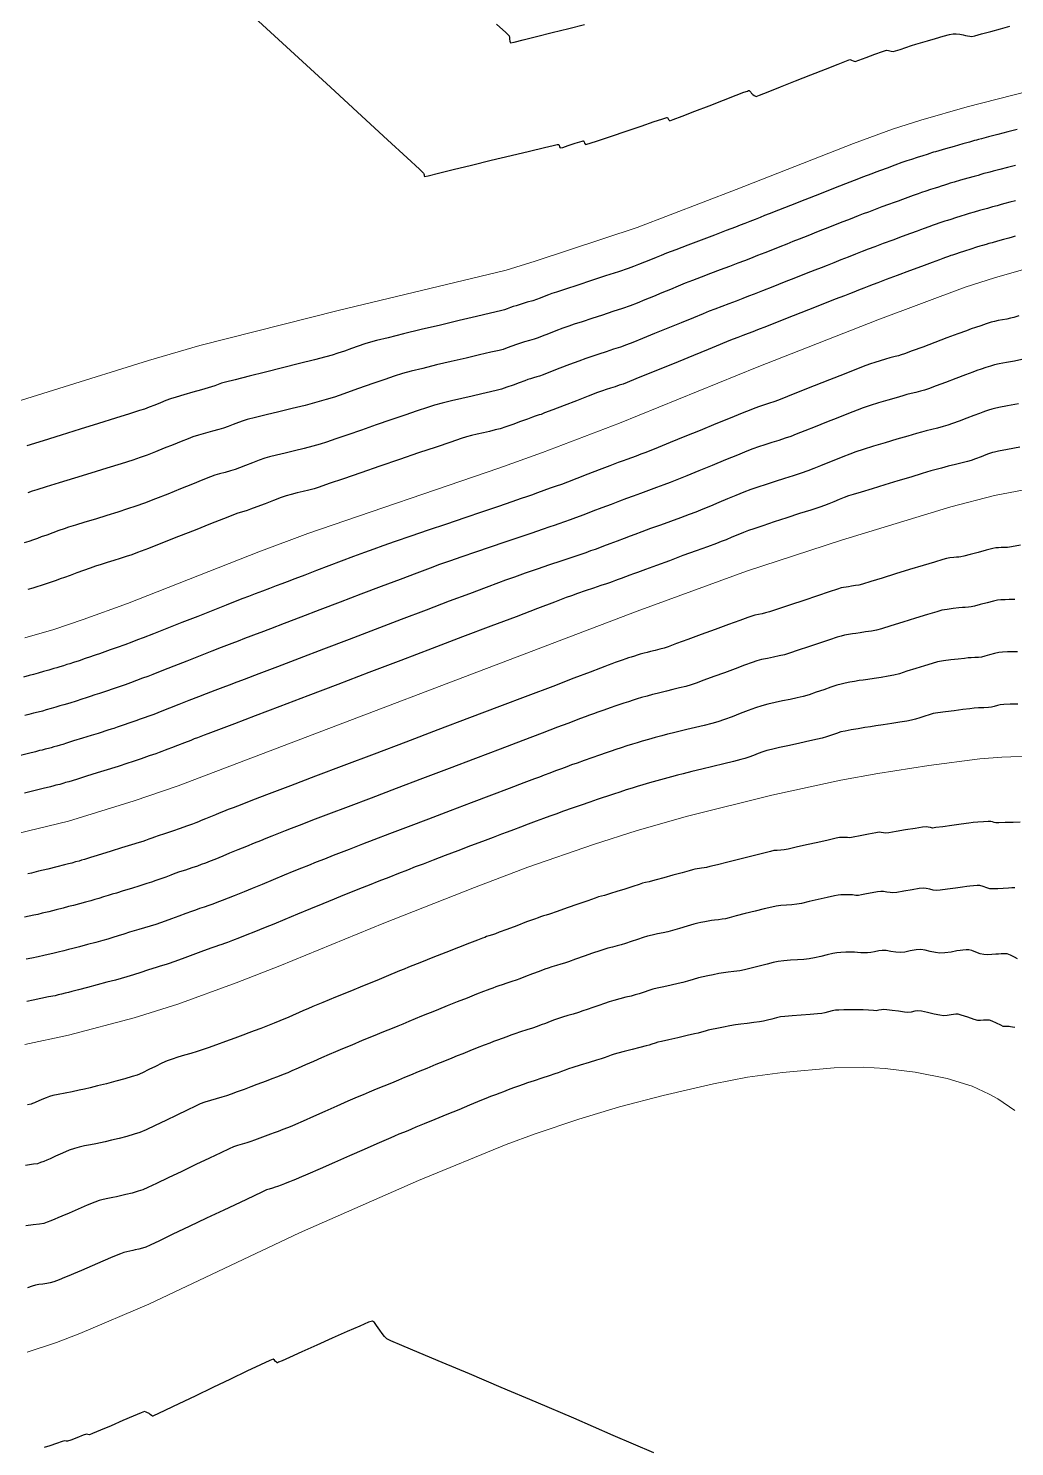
# Model space of a CAD drawing. Extents: x 27 to 849, y 0 to 853.
# Drawn here: x 77.1 to 161.7, y 66.1 to 187.6 of the extents above; entities that cross this region are included whole.
import ezdxf

# ---------------------------------------------------------------- set-up
doc = ezdxf.new("R2010")
doc.units = 0
doc.header["$LTSCALE"] = 2
doc.layers.add('Curva 1 m', color=5, linetype='Continuous')
doc.layers.add('Curva Mestra', color=1, linetype='Continuous')

msp = doc.modelspace()

# ---------------------------------------------------------------- linework, layer by layer
at = {"layer": 'Curva 1 m', "linetype": 'Continuous', "lineweight": -3}
for points, elevation in [([(96.52, 188.56), (99.93, 185.42), (103.02, 182.59), (105.7, 180.12), (107.92, 178.08), (109.59, 176.54), (110.65, 175.57), (111.01, 175.23), (111.03, 175.16), (111.04, 175.08), (111.05, 175), (111.08, 174.93), (111.4, 175.01), (112.27, 175.22), (113.55, 175.53), (115.11, 175.91), (116.81, 176.33), (118.5, 176.74), (120.07, 177.12), (121.36, 177.43), (122.1, 177.6), (122.45, 177.68), (122.56, 177.7), (122.58, 177.7), (122.59, 177.69), (122.62, 177.63), (122.65, 177.5), (122.7, 177.39), (122.93, 177.44), (123.41, 177.6), (123.99, 177.79), (124.39, 177.92), (124.61, 177.98), (124.69, 178), (124.7, 178), (124.72, 177.98), (124.76, 177.92), (124.81, 177.8), (124.89, 177.69), (125.2, 177.78), (126, 178.04), (127.11, 178.41), (128.38, 178.84), (129.66, 179.27), (130.77, 179.65), (131.44, 179.87), (131.76, 179.97), (131.87, 180), (131.89, 180.01), (131.91, 179.99), (131.95, 179.94), (132.01, 179.82), (132.1, 179.72), (132.41, 179.83), (133.18, 180.12), (134.26, 180.54), (135.49, 181.01), (136.72, 181.49), (137.8, 181.91), (138.45, 182.16), (138.76, 182.27), (138.86, 182.31), (138.88, 182.31), (138.91, 182.3), (138.96, 182.26), (139.05, 182.16), (139.11, 182.07), (139.17, 182.02), (139.24, 181.98), (139.35, 181.89), (139.5, 181.81), (139.79, 181.92), (140.54, 182.21), (141.61, 182.63), (142.88, 183.13), (144.21, 183.65), (145.47, 184.15), (146.53, 184.58), (147.27, 184.87), (147.55, 184.97), (147.62, 184.94), (147.69, 184.91), (147.83, 184.85), (148.01, 184.8), (148.31, 184.9), (148.94, 185.14), (149.7, 185.43), (150.35, 185.67), (150.68, 185.78), (150.86, 185.75), (151.08, 185.69), (151.26, 185.66), (151.47, 185.71), (151.86, 185.84), (152.34, 186), (152.82, 186.16), (153.21, 186.28), (153.6, 186.4), (154.2, 186.58), (154.89, 186.78), (155.55, 186.97), (156.09, 187.12), (156.39, 187.18), (156.65, 187.17), (156.97, 187.13), (157.27, 187.07), (157.46, 187.04), (157.63, 187.01), (157.83, 186.96), (158, 186.95), (158.26, 187.01), (158.84, 187.17), (159.62, 187.38), (160.46, 187.61), (161.26, 187.82)], 29), ([(117.26, 188), (118.06, 187.27), (118.34, 187.01), (118.36, 186.86), (118.38, 186.71), (118.41, 186.54), (118.46, 186.4), (118.76, 186.47), (119.55, 186.66), (120.69, 186.94), (122.03, 187.28), (123.45, 187.63), (124.8, 187.97)], 28), ([(161.88, 178.97), (161.08, 178.76), (160.22, 178.54), (159.43, 178.33), (158.84, 178.18), (158.57, 178.11), (158.41, 178.07), (158.23, 178.02), (158.07, 177.97), (157.8, 177.89), (157.22, 177.73), (156.48, 177.52), (155.74, 177.31), (155.16, 177.15), (154.89, 177.07), (154.73, 177.02), (154.55, 176.96), (154.39, 176.91), (154.18, 176.84), (153.79, 176.72), (153.31, 176.57), (152.83, 176.41), (152.44, 176.28), (152.01, 176.13), (151.4, 175.91), (150.74, 175.66), (150.16, 175.45), (149.78, 175.31), (149.43, 175.18), (149.03, 175.03), (148.62, 174.88), (148.28, 174.75), (147.91, 174.61), (147.16, 174.31), (146.13, 173.91), (144.94, 173.44), (143.68, 172.95), (142.47, 172.47), (141.42, 172.06), (140.63, 171.75), (140.22, 171.59), (139.85, 171.44), (139.42, 171.27), (138.96, 171.09), (138.53, 170.92), (138.15, 170.77), (137.73, 170.61), (136.95, 170.31), (135.93, 169.93), (134.79, 169.49), (133.65, 169.06), (132.62, 168.66), (131.82, 168.36), (131.37, 168.18), (130.95, 168.01), (130.45, 167.81), (129.94, 167.59), (129.44, 167.39), (129.01, 167.23), (128.54, 167.06), (127.7, 166.78), (126.61, 166.42), (125.41, 166.03), (124.22, 165.63), (123.17, 165.29), (122.39, 165.03), (122.01, 164.91), (121.71, 164.79), (121.35, 164.65), (121, 164.52), (120.69, 164.4), (120.37, 164.3), (119.89, 164.16), (119.38, 164), (118.94, 163.87), (118.69, 163.8), (118.45, 163.71), (118.18, 163.61), (117.94, 163.53), (117.6, 163.44), (116.75, 163.24), (115.54, 162.95), (114.06, 162.6), (112.45, 162.21), (110.81, 161.82), (109.28, 161.45), (107.96, 161.13), (106.97, 160.89), (106.44, 160.75), (105.96, 160.6), (105.4, 160.41), (104.81, 160.19), (104.22, 159.98), (103.66, 159.79), (103.17, 159.63), (102.62, 159.49), (101.64, 159.23), (100.37, 158.91), (98.92, 158.55), (97.44, 158.18), (96.04, 157.83), (94.86, 157.53), (94.03, 157.32), (93.67, 157.23), (93.4, 157.13), (93.1, 157.01), (92.83, 156.91), (92.54, 156.83), (91.96, 156.66), (91.22, 156.46), (90.45, 156.24), (89.78, 156.04), (89.32, 155.9), (88.91, 155.75), (88.44, 155.56), (87.95, 155.36), (87.48, 155.17), (87.07, 155.01), (86.65, 154.88), (85.79, 154.61), (84.59, 154.23), (83.14, 153.78), (81.56, 153.29), (79.94, 152.79), (78.38, 152.3), (76.98, 151.87)], 31), ([(161.76, 175.9), (161.07, 175.72), (160.39, 175.55), (159.84, 175.4), (159.54, 175.32), (159.31, 175.26), (159.04, 175.19), (158.77, 175.11), (158.54, 175.04), (158.21, 174.95), (157.66, 174.8), (157.03, 174.62), (156.48, 174.46), (156.15, 174.37), (155.92, 174.29), (155.65, 174.21), (155.38, 174.12), (155.15, 174.04), (154.87, 173.95), (154.47, 173.83), (154.05, 173.69), (153.69, 173.57), (153.39, 173.47), (152.98, 173.32), (152.52, 173.15), (152.07, 172.98), (151.69, 172.84), (151.34, 172.71), (150.86, 172.53), (150.29, 172.33), (149.71, 172.11), (149.15, 171.9), (148.69, 171.73), (148.25, 171.56), (147.57, 171.29), (146.72, 170.96), (145.79, 170.59), (144.84, 170.22), (143.95, 169.87), (143.2, 169.57), (142.65, 169.36), (142.14, 169.15), (141.54, 168.92), (140.91, 168.67), (140.26, 168.41), (139.62, 168.16), (139.03, 167.93), (138.51, 167.73), (137.95, 167.51), (137.24, 167.24), (136.44, 166.94), (135.61, 166.63), (134.79, 166.31), (134.05, 166.03), (133.43, 165.79), (132.84, 165.55), (132.16, 165.27), (131.44, 164.97), (130.7, 164.66), (129.98, 164.37), (129.3, 164.1), (128.71, 163.87), (128.05, 163.64), (127.24, 163.36), (126.33, 163.07), (125.42, 162.77), (124.59, 162.5), (123.91, 162.28), (123.46, 162.13), (122.95, 161.94), (122.34, 161.71), (121.71, 161.46), (121.18, 161.26), (120.82, 161.12), (120.47, 161.01), (120.07, 160.89), (119.66, 160.78), (119.32, 160.67), (118.97, 160.55), (118.57, 160.39), (118.17, 160.25), (117.82, 160.13), (117.47, 160.04), (116.77, 159.88), (115.79, 159.65), (114.64, 159.38), (113.38, 159.09), (112.12, 158.79), (110.95, 158.5), (109.94, 158.25), (109.19, 158.05), (108.48, 157.83), (107.67, 157.56), (106.81, 157.25), (105.92, 156.94), (105.03, 156.62), (104.17, 156.31), (103.37, 156.04), (102.65, 155.82), (101.86, 155.59), (100.86, 155.33), (99.74, 155.05), (98.6, 154.77), (97.52, 154.51), (96.58, 154.28), (95.89, 154.11), (95.53, 154.01), (95.14, 153.87), (94.68, 153.7), (94.24, 153.52), (93.85, 153.38), (93.46, 153.26), (92.92, 153.11), (92.31, 152.94), (91.71, 152.77), (91.21, 152.62), (90.81, 152.47), (90.23, 152.24), (89.53, 151.96), (88.77, 151.65), (88.01, 151.35), (87.3, 151.07), (86.7, 150.85), (86.08, 150.64), (85.09, 150.33), (83.86, 149.94), (82.48, 149.52), (81.08, 149.08), (79.77, 148.68), (78.65, 148.34), (77.84, 148.09), (77.46, 147.97), (77.09, 147.83)], 32), ([(161.74, 172.86), (161.26, 172.74), (160.83, 172.62), (160.51, 172.54), (160.16, 172.44), (159.76, 172.33), (159.35, 172.21), (159.01, 172.12), (158.65, 172.02), (158.21, 171.89), (157.78, 171.77), (157.42, 171.67), (157.05, 171.55), (156.61, 171.41), (156.2, 171.27), (155.92, 171.18), (155.69, 171.11), (155.43, 171.02), (155.17, 170.94), (154.94, 170.87), (154.68, 170.77), (154.31, 170.64), (153.93, 170.5), (153.61, 170.38), (153.31, 170.27), (152.75, 170.06), (152.03, 169.8), (151.22, 169.5), (150.41, 169.2), (149.68, 168.92), (149.11, 168.71), (148.6, 168.51), (148.03, 168.29), (147.41, 168.04), (146.78, 167.8), (146.16, 167.55), (145.59, 167.32), (145.08, 167.13), (144.55, 166.91), (143.79, 166.62), (142.88, 166.26), (141.91, 165.88), (140.95, 165.5), (140.07, 165.15), (139.35, 164.87), (138.87, 164.68), (138.37, 164.49), (137.79, 164.27), (137.18, 164.04), (136.56, 163.81), (135.98, 163.58), (135.48, 163.39), (134.96, 163.18), (134.13, 162.84), (133.09, 162.41), (131.95, 161.95), (130.81, 161.48), (129.77, 161.06), (128.94, 160.72), (128.4, 160.51), (127.89, 160.33), (127.29, 160.14), (126.66, 159.93), (126.02, 159.73), (125.42, 159.53), (124.9, 159.35), (124.31, 159.13), (123.52, 158.84), (122.68, 158.51), (121.88, 158.2), (121.26, 157.96), (120.94, 157.84), (120.71, 157.77), (120.44, 157.69), (120.17, 157.61), (119.94, 157.54), (119.67, 157.44), (119.21, 157.27), (118.67, 157.07), (118.14, 156.88), (117.69, 156.73), (117.33, 156.64), (116.75, 156.5), (116, 156.33), (115.16, 156.13), (114.27, 155.93), (113.39, 155.72), (112.6, 155.52), (111.94, 155.34), (111.33, 155.15), (110.46, 154.86), (109.39, 154.5), (108.2, 154.08), (106.94, 153.65), (105.69, 153.21), (104.52, 152.8), (103.49, 152.45), (102.67, 152.17), (102.13, 152), (101.51, 151.83), (100.76, 151.63), (99.95, 151.44), (99.14, 151.24), (98.4, 151.06), (97.79, 150.91), (97.38, 150.8), (96.9, 150.63), (96.33, 150.41), (95.75, 150.18), (95.23, 149.98), (94.86, 149.84), (94.45, 149.72), (93.98, 149.59), (93.51, 149.46), (93.1, 149.34), (92.75, 149.2), (92.08, 148.94), (91.19, 148.58), (90.16, 148.17), (89.07, 147.73), (88.02, 147.32), (87.08, 146.95), (86.34, 146.68), (85.63, 146.45), (84.78, 146.17), (83.84, 145.88), (82.88, 145.59), (81.97, 145.31), (81.17, 145.07), (80.55, 144.88), (80.18, 144.76), (79.74, 144.61), (79.22, 144.42), (78.7, 144.22), (78.23, 144.05), (77.9, 143.93), (77.55, 143.81), (77.15, 143.67), (76.75, 143.54)], 33), ([(161.72, 169.82), (161.47, 169.75), (161.18, 169.67), (160.71, 169.54), (160.19, 169.39), (159.74, 169.26), (159.47, 169.19), (159.22, 169.12), (158.93, 169.04), (158.68, 168.96), (158.4, 168.88), (157.92, 168.72), (157.38, 168.54), (156.92, 168.39), (156.68, 168.31), (156.52, 168.26), (156.35, 168.21), (156.19, 168.16), (156, 168.09), (155.75, 168), (155.53, 167.91), (155.24, 167.81), (154.59, 167.57), (153.69, 167.23), (152.66, 166.85), (151.61, 166.46), (150.67, 166.11), (149.93, 165.84), (149.53, 165.68), (149.16, 165.54), (148.74, 165.38), (148.3, 165.2), (147.88, 165.04), (147.51, 164.89), (147.1, 164.73), (146.3, 164.42), (145.23, 164), (143.99, 163.51), (142.69, 163), (141.46, 162.51), (140.4, 162.1), (139.62, 161.79), (139.23, 161.64), (138.84, 161.49), (138.38, 161.32), (137.93, 161.14), (137.54, 160.99), (137.18, 160.85), (136.43, 160.54), (135.39, 160.12), (134.15, 159.61), (132.82, 159.07), (131.49, 158.53), (130.26, 158.03), (129.21, 157.6), (128.46, 157.3), (128.1, 157.16), (127.78, 157.05), (127.42, 156.93), (127.03, 156.8), (126.66, 156.68), (126.35, 156.58), (125.92, 156.42), (125.12, 156.11), (124.12, 155.73), (123.06, 155.32), (122.09, 154.95), (121.38, 154.68), (121.07, 154.56), (120.91, 154.51), (120.73, 154.46), (120.57, 154.41), (120.35, 154.33), (119.9, 154.16), (119.3, 153.94), (118.65, 153.7), (118.04, 153.49), (117.57, 153.33), (117.15, 153.22), (116.66, 153.1), (116.13, 152.99), (115.61, 152.87), (115.12, 152.75), (114.69, 152.64), (114.23, 152.49), (113.33, 152.19), (112.08, 151.76), (110.58, 151.25), (108.95, 150.69), (107.26, 150.11), (105.63, 149.55), (104.15, 149.04), (102.92, 148.62), (102.04, 148.32), (101.61, 148.18), (101.18, 148.06), (100.68, 147.94), (100.16, 147.82), (99.66, 147.7), (99.23, 147.58), (98.79, 147.42), (98.14, 147.18), (97.41, 146.9), (96.71, 146.63), (96.16, 146.42), (95.87, 146.31), (95.59, 146.23), (95.27, 146.14), (95, 146.06), (94.65, 145.92), (93.86, 145.61), (92.73, 145.17), (91.41, 144.64), (89.99, 144.08), (88.62, 143.54), (87.41, 143.07), (86.49, 142.71), (85.98, 142.52), (85.52, 142.37), (85, 142.2), (84.44, 142.03), (83.87, 141.86), (83.35, 141.7), (82.89, 141.56), (82.42, 141.39), (81.86, 141.19), (81.27, 140.97), (80.7, 140.76), (80.21, 140.57), (79.86, 140.45), (79.5, 140.32), (79.08, 140.18), (78.64, 140.03), (78.22, 139.9), (77.86, 139.78), (77.5, 139.67), (77.08, 139.55)], 34), ([(162.02, 162.99), (161.61, 162.87), (161.32, 162.8), (161, 162.73), (160.63, 162.67), (160.26, 162.6), (159.94, 162.53), (159.65, 162.45), (159.24, 162.31), (158.77, 162.16), (158.32, 162.01), (157.94, 161.88), (157.54, 161.73), (156.81, 161.46), (155.86, 161.11), (154.82, 160.72), (153.79, 160.33), (152.89, 160), (152.24, 159.76), (151.94, 159.65), (151.71, 159.58), (151.43, 159.52), (151.19, 159.46), (150.97, 159.39), (150.59, 159.28), (150.13, 159.15), (149.68, 159.01), (149.32, 158.89), (148.92, 158.74), (148.12, 158.43), (147.05, 158), (145.8, 157.51), (144.5, 157), (143.26, 156.51), (142.2, 156.09), (141.42, 155.78), (141.04, 155.63), (140.66, 155.51), (140.22, 155.37), (139.79, 155.23), (139.41, 155.1), (139.06, 154.96), (138.31, 154.66), (137.28, 154.24), (136.05, 153.74), (134.72, 153.19), (133.39, 152.65), (132.15, 152.15), (131.11, 151.72), (130.35, 151.41), (129.97, 151.26), (129.64, 151.14), (129.24, 150.99), (128.83, 150.84), (128.44, 150.7), (128.1, 150.58), (127.69, 150.42), (126.97, 150.15), (126.06, 149.8), (125.07, 149.42), (124.13, 149.06), (123.34, 148.76), (122.82, 148.56), (122.37, 148.4), (121.86, 148.22), (121.32, 148.02), (120.77, 147.82), (120.26, 147.64), (119.82, 147.49), (119.38, 147.34), (118.56, 147.06), (117.42, 146.67), (116.06, 146.21), (114.55, 145.7), (112.97, 145.16), (111.4, 144.63), (109.91, 144.12), (108.58, 143.67), (107.5, 143.29), (106.73, 143.02), (105.94, 142.73), (104.99, 142.38), (103.95, 141.99), (102.88, 141.58), (101.82, 141.17), (100.83, 140.79), (99.97, 140.46), (99.3, 140.2), (98.86, 140.03), (98.36, 139.85), (97.79, 139.63), (97.18, 139.4), (96.57, 139.17), (96, 138.96), (95.5, 138.77), (94.98, 138.57), (94.09, 138.22), (92.94, 137.76), (91.64, 137.25), (90.28, 136.72), (88.98, 136.2), (87.84, 135.76), (86.97, 135.42), (86.48, 135.23), (85.99, 135.04), (85.38, 134.82), (84.74, 134.59), (84.14, 134.37), (83.68, 134.2), (83.45, 134.12), (83.21, 134.04), (82.93, 133.94), (82.69, 133.86), (82.44, 133.78), (81.99, 133.63), (81.47, 133.45), (81, 133.29), (80.69, 133.19), (80.43, 133.11), (80.13, 133.02), (79.83, 132.93), (79.57, 132.85), (79.3, 132.77), (78.89, 132.65), (78.41, 132.51), (77.95, 132.38), (77.57, 132.27), (77.18, 132.17), (76.7, 132.04)], 36), ([(162.29, 159.25), (161.67, 159.13), (160.97, 159), (160.35, 158.88), (159.94, 158.8), (159.59, 158.7), (159.19, 158.57), (158.79, 158.43), (158.44, 158.31), (158.09, 158.18), (157.45, 157.94), (156.63, 157.63), (155.75, 157.3), (154.94, 157), (154.3, 156.76), (153.94, 156.64), (153.6, 156.54), (153.19, 156.44), (152.79, 156.34), (152.44, 156.25), (152.1, 156.15), (151.51, 155.98), (150.79, 155.77), (150.01, 155.54), (149.29, 155.31), (148.69, 155.11), (148.18, 154.92), (147.43, 154.63), (146.52, 154.27), (145.54, 153.88), (144.56, 153.49), (143.68, 153.14), (142.95, 152.85), (142.48, 152.67), (142, 152.51), (141.45, 152.33), (140.86, 152.14), (140.26, 151.95), (139.71, 151.77), (139.23, 151.6), (138.72, 151.4), (137.9, 151.07), (136.88, 150.66), (135.74, 150.19), (134.6, 149.72), (133.56, 149.29), (132.71, 148.95), (132.15, 148.73), (131.6, 148.52), (130.96, 148.28), (130.28, 148.03), (129.6, 147.79), (128.96, 147.56), (128.4, 147.35), (127.81, 147.13), (127.07, 146.84), (126.27, 146.54), (125.51, 146.25), (124.87, 146), (124.44, 145.84), (124.04, 145.69), (123.57, 145.52), (123.07, 145.34), (122.6, 145.18), (122.19, 145.03), (121.84, 144.91), (121.17, 144.69), (120.27, 144.38), (119.18, 144.02), (117.97, 143.61), (116.71, 143.18), (115.45, 142.75), (114.27, 142.35), (113.23, 141.99), (112.38, 141.69), (111.57, 141.39), (110.42, 140.96), (108.99, 140.42), (107.37, 139.81), (105.63, 139.14), (103.85, 138.47), (102.11, 137.8), (100.48, 137.18), (99.04, 136.63), (97.87, 136.18), (97.04, 135.86), (96.64, 135.71), (96.18, 135.54), (95.65, 135.34), (95.1, 135.13), (94.57, 134.93), (94.11, 134.76), (93.66, 134.58), (92.86, 134.27), (91.84, 133.87), (90.71, 133.42), (89.58, 132.98), (88.57, 132.58), (87.79, 132.27), (87.35, 132.1), (86.92, 131.94), (86.4, 131.75), (85.87, 131.56), (85.41, 131.39), (85.07, 131.27), (84.73, 131.15), (84.32, 131.01), (83.92, 130.87), (83.57, 130.76), (83.22, 130.64), (82.82, 130.51), (82.42, 130.37), (82.07, 130.26), (81.72, 130.15), (81.22, 129.99), (80.67, 129.82), (80.17, 129.67), (79.82, 129.57), (79.47, 129.46), (79.07, 129.34), (78.66, 129.23), (78.32, 129.13), (77.97, 129.04), (77.57, 128.94), (77.17, 128.83), (76.82, 128.75)], 37), ([(162.01, 155.47), (161.07, 155.29), (160.32, 155.14), (159.94, 155.07), (159.71, 155), (159.44, 154.91), (159.17, 154.82), (158.94, 154.74), (158.67, 154.64), (158.18, 154.45), (157.56, 154.22), (156.92, 153.98), (156.35, 153.77), (155.94, 153.63), (155.54, 153.51), (155.07, 153.39), (154.57, 153.27), (154.1, 153.15), (153.69, 153.04), (153.25, 152.92), (152.51, 152.7), (151.58, 152.42), (150.56, 152.12), (149.57, 151.82), (148.7, 151.55), (148.07, 151.34), (147.54, 151.15), (146.95, 150.92), (146.32, 150.66), (145.67, 150.4), (145.04, 150.14), (144.45, 149.91), (143.93, 149.71), (143.37, 149.52), (142.7, 149.3), (141.94, 149.06), (141.15, 148.81), (140.38, 148.56), (139.66, 148.32), (139.05, 148.11), (138.46, 147.88), (137.78, 147.61), (137.06, 147.31), (136.32, 147), (135.6, 146.7), (134.93, 146.42), (134.33, 146.19), (133.76, 145.97), (133.02, 145.7), (132.18, 145.39), (131.31, 145.07), (130.46, 144.77), (129.71, 144.49), (129.1, 144.27), (128.71, 144.13), (128.2, 143.93), (127.59, 143.7), (126.97, 143.46), (126.43, 143.26), (126.07, 143.12), (125.72, 142.99), (125.32, 142.85), (124.92, 142.7), (124.57, 142.58), (124.24, 142.47), (123.62, 142.26), (122.78, 141.98), (121.8, 141.65), (120.75, 141.29), (119.72, 140.94), (118.79, 140.62), (118.03, 140.35), (117.43, 140.13), (116.38, 139.73), (114.95, 139.19), (113.21, 138.54), (111.23, 137.79), (109.09, 136.97), (106.86, 136.12), (104.61, 135.27), (102.42, 134.43), (100.35, 133.64), (98.47, 132.93), (96.87, 132.32), (95.61, 131.84), (94.77, 131.52), (94.41, 131.38), (94.02, 131.24), (93.57, 131.07), (93.12, 130.9), (92.73, 130.75), (92.36, 130.61), (91.71, 130.35), (90.89, 130.03), (90.02, 129.69), (89.21, 129.37), (88.57, 129.12), (88.22, 128.98), (87.87, 128.85), (87.46, 128.7), (87.05, 128.55), (86.7, 128.43), (86.34, 128.3), (85.81, 128.12), (85.24, 127.92), (84.74, 127.75), (84.44, 127.65), (84.21, 127.58), (83.94, 127.49), (83.67, 127.4), (83.44, 127.32), (83.12, 127.22), (82.51, 127.03), (81.75, 126.8), (81, 126.57), (80.39, 126.38), (80.07, 126.28), (79.84, 126.21), (79.57, 126.13), (79.3, 126.06), (79.07, 125.99), (78.84, 125.93), (78.57, 125.86), (78.3, 125.79), (78.07, 125.74), (77.73, 125.65), (77.14, 125.5), (76.46, 125.33)], 38), ([(162.12, 151.75), (161.07, 151.55), (160.28, 151.4), (159.94, 151.33), (159.78, 151.29), (159.6, 151.23), (159.44, 151.17), (159.21, 151.08), (158.8, 150.92), (158.33, 150.75), (157.94, 150.61), (157.63, 150.53), (157.16, 150.4), (156.59, 150.26), (155.98, 150.11), (155.41, 149.96), (154.94, 149.84), (154.49, 149.71), (153.74, 149.48), (152.77, 149.19), (151.67, 148.86), (150.54, 148.52), (149.46, 148.19), (148.52, 147.9), (147.82, 147.69), (147.44, 147.57), (147.07, 147.43), (146.63, 147.25), (146.18, 147.07), (145.75, 146.89), (145.37, 146.75), (144.96, 146.61), (144.21, 146.36), (143.24, 146.05), (142.15, 145.69), (141.06, 145.34), (140.08, 145.02), (139.31, 144.76), (138.87, 144.61), (138.44, 144.44), (137.95, 144.24), (137.43, 144.03), (136.94, 143.82), (136.51, 143.65), (136.1, 143.5), (135.35, 143.22), (134.37, 142.86), (133.24, 142.45), (132.08, 142.02), (130.97, 141.62), (130.03, 141.27), (129.34, 141.02), (129.01, 140.9), (128.69, 140.78), (128.3, 140.63), (127.93, 140.49), (127.69, 140.4), (127.45, 140.31), (127.18, 140.21), (126.94, 140.13), (126.69, 140.04), (126.2, 139.88), (125.56, 139.66), (124.86, 139.43), (124.2, 139.2), (123.67, 139.01), (123.22, 138.85), (122.24, 138.47), (120.78, 137.92), (118.93, 137.22), (116.76, 136.4), (114.34, 135.48), (111.75, 134.49), (109.05, 133.47), (106.32, 132.43), (103.64, 131.41), (101.07, 130.44), (98.69, 129.53), (96.57, 128.73), (94.79, 128.05), (93.42, 127.53), (92.52, 127.19), (92.18, 127.06), (91.91, 126.96), (91.61, 126.84), (91.34, 126.74), (91.04, 126.62), (90.51, 126.41), (89.9, 126.18), (89.38, 125.97), (89.09, 125.86), (88.85, 125.77), (88.57, 125.67), (88.33, 125.58), (88.04, 125.48), (87.49, 125.29), (86.8, 125.05), (86.11, 124.82), (85.57, 124.64), (85.32, 124.55), (85.16, 124.5), (84.98, 124.44), (84.82, 124.38), (84.53, 124.29), (83.89, 124.1), (83.03, 123.83), (82.1, 123.55), (81.24, 123.28), (80.6, 123.08), (80.32, 123), (80.16, 122.95), (79.98, 122.9), (79.82, 122.85), (79.66, 122.81), (79.48, 122.77), (79.32, 122.73), (79.03, 122.65), (78.4, 122.49), (77.59, 122.29), (76.78, 122.09)], 39), ([(162.18, 143.36), (161.4, 143.21), (161.07, 143.14), (160.88, 143.14), (160.69, 143.14), (160.52, 143.14), (160.28, 143.13), (160.07, 143.12), (159.8, 143.05), (159.24, 142.91), (158.54, 142.73), (157.85, 142.54), (157.31, 142.4), (157.07, 142.34), (156.88, 142.32), (156.69, 142.31), (156.47, 142.29), (156.12, 142.25), (155.82, 142.2), (155.51, 142.11), (154.81, 141.9), (153.82, 141.6), (152.67, 141.25), (151.46, 140.88), (150.31, 140.53), (149.33, 140.23), (148.63, 140.02), (148.32, 139.93), (148.03, 139.88), (147.69, 139.83), (147.44, 139.79), (147.24, 139.76), (147.01, 139.72), (146.81, 139.68), (146.49, 139.58), (145.77, 139.34), (144.76, 139), (143.61, 138.62), (142.46, 138.24), (141.43, 137.9), (140.67, 137.65), (140.31, 137.54), (140.04, 137.47), (139.72, 137.41), (139.4, 137.34), (139.13, 137.27), (138.8, 137.16), (138.1, 136.9), (137.13, 136.55), (136, 136.13), (134.81, 135.69), (133.67, 135.27), (132.69, 134.91), (131.97, 134.65), (131.63, 134.52), (131.27, 134.43), (130.85, 134.32), (130.45, 134.23), (130.18, 134.16), (129.9, 134.09), (129.58, 134), (129.32, 133.92), (129.08, 133.85), (128.81, 133.76), (128.57, 133.68), (128.34, 133.6), (128.02, 133.49), (127.69, 133.38), (127.44, 133.29), (127.15, 133.18), (126.82, 133.06), (126.53, 132.95), (126.18, 132.81), (125.27, 132.47), (123.88, 131.94), (122.07, 131.25), (119.93, 130.44), (117.52, 129.53), (114.93, 128.54), (112.22, 127.51), (109.47, 126.47), (106.76, 125.44), (104.16, 124.46), (101.74, 123.54), (99.59, 122.72), (97.76, 122.03), (96.35, 121.49), (95.41, 121.13), (95.04, 120.99), (94.68, 120.85), (94.26, 120.69), (93.84, 120.52), (93.49, 120.38), (93.16, 120.25), (92.74, 120.07), (92.3, 119.89), (91.93, 119.74), (91.7, 119.65), (91.47, 119.55), (91.19, 119.44), (90.95, 119.35), (90.68, 119.26), (90.14, 119.07), (89.47, 118.85), (88.8, 118.62), (88.24, 118.43), (87.94, 118.32), (87.71, 118.24), (87.44, 118.14), (87.17, 118.04), (86.94, 117.96), (86.62, 117.86), (85.97, 117.66), (85.12, 117.4), (84.21, 117.12), (83.38, 116.86), (82.74, 116.67), (82.44, 116.57), (82.2, 116.5), (81.93, 116.41), (81.69, 116.34), (81.47, 116.28), (81.17, 116.2), (80.84, 116.11), (80.57, 116.04), (80.22, 115.95), (79.57, 115.79), (78.78, 115.59), (78, 115.4), (77.38, 115.24), (77.07, 115.17)], 41), ([(161.68, 138.68), (161.44, 138.68), (161.21, 138.68), (160.87, 138.67), (160.5, 138.66), (160.19, 138.63), (159.85, 138.56), (159.32, 138.42), (158.73, 138.26), (158.22, 138.12), (157.94, 138.05), (157.71, 138.03), (157.43, 138.01), (157.19, 138), (156.9, 137.97), (156.41, 137.91), (155.88, 137.84), (155.44, 137.77), (155.01, 137.65), (154.21, 137.41), (153.18, 137.09), (152.08, 136.75), (151.05, 136.43), (150.25, 136.19), (149.82, 136.07), (149.4, 135.99), (148.9, 135.91), (148.42, 135.84), (148.07, 135.79), (147.77, 135.74), (147.43, 135.69), (147.09, 135.63), (146.8, 135.56), (146.46, 135.46), (145.8, 135.24), (144.94, 134.95), (144, 134.64), (143.11, 134.34), (142.37, 134.1), (141.93, 133.96), (141.5, 133.86), (141, 133.75), (140.48, 133.65), (139.98, 133.54), (139.56, 133.43), (139.17, 133.3), (138.52, 133.07), (137.71, 132.76), (136.8, 132.42), (135.88, 132.08), (135.04, 131.77), (134.37, 131.52), (133.93, 131.37), (133.49, 131.25), (132.95, 131.11), (132.38, 130.97), (131.83, 130.84), (131.36, 130.73), (131.04, 130.65), (130.63, 130.54), (130.16, 130.41), (129.69, 130.28), (129.32, 130.17), (128.97, 130.06), (128.57, 129.93), (128.16, 129.8), (127.82, 129.69), (127.48, 129.57), (126.99, 129.4), (126.46, 129.22), (125.95, 129.04), (125.57, 128.9), (125.24, 128.78), (124.85, 128.64), (124.45, 128.49), (124.07, 128.34), (123.74, 128.22), (123.36, 128.07), (122.48, 127.74), (121.17, 127.24), (119.51, 126.61), (117.58, 125.88), (115.45, 125.07), (113.2, 124.22), (110.91, 123.35), (108.65, 122.49), (106.5, 121.68), (104.54, 120.93), (102.85, 120.29), (101.49, 119.77), (100.56, 119.42), (100.12, 119.25), (99.66, 119.07), (99.13, 118.86), (98.57, 118.64), (98, 118.42), (97.47, 118.21), (97.01, 118.02), (96.49, 117.81), (95.81, 117.53), (95.07, 117.23), (94.37, 116.94), (93.8, 116.7), (93.45, 116.56), (93.1, 116.42), (92.7, 116.26), (92.3, 116.1), (91.95, 115.97), (91.61, 115.85), (91.14, 115.69), (90.6, 115.51), (90.09, 115.34), (89.69, 115.2), (89.33, 115.07), (88.91, 114.91), (88.48, 114.75), (88.06, 114.6), (87.69, 114.47), (87.28, 114.34), (86.67, 114.15), (85.95, 113.93), (85.25, 113.72), (84.67, 113.54), (84.32, 113.43), (83.97, 113.32), (83.57, 113.2), (83.17, 113.07), (82.82, 112.97), (82.49, 112.88), (82.03, 112.75), (81.5, 112.61), (80.99, 112.48), (80.57, 112.37), (80.1, 112.25), (79.5, 112.1), (78.87, 111.94), (78.31, 111.8), (77.94, 111.71), (77.6, 111.64), (77.19, 111.55), (76.79, 111.47)], 42), ([(161.92, 134.21), (161.52, 134.21), (161.07, 134.2), (160.64, 134.18), (160.32, 134.15), (159.95, 134.07), (159.53, 133.95), (159.12, 133.84), (158.82, 133.76), (158.56, 133.73), (158.26, 133.72), (157.95, 133.7), (157.69, 133.68), (157.37, 133.65), (156.84, 133.59), (156.2, 133.52), (155.58, 133.43), (155.07, 133.34), (154.6, 133.21), (153.94, 133.01), (153.19, 132.78), (152.44, 132.54), (151.79, 132.33), (151.32, 132.2), (150.83, 132.11), (150.24, 132.02), (149.64, 131.93), (149.09, 131.85), (148.69, 131.79), (148.35, 131.74), (147.95, 131.67), (147.53, 131.6), (147.13, 131.53), (146.79, 131.45), (146.44, 131.34), (145.92, 131.17), (145.31, 130.96), (144.66, 130.74), (144.05, 130.53), (143.54, 130.38), (143.04, 130.26), (142.44, 130.13), (141.78, 130), (141.13, 129.87), (140.51, 129.73), (139.99, 129.59), (139.46, 129.42), (138.83, 129.19), (138.15, 128.92), (137.46, 128.65), (136.81, 128.41), (136.24, 128.22), (135.72, 128.07), (135.06, 127.9), (134.32, 127.72), (133.58, 127.54), (132.89, 127.38), (132.31, 127.24), (131.9, 127.14), (131.43, 127.01), (130.87, 126.86), (130.29, 126.7), (129.75, 126.55), (129.32, 126.42), (128.91, 126.29), (128.44, 126.14), (127.94, 125.98), (127.47, 125.83), (127.07, 125.69), (126.66, 125.55), (126.09, 125.36), (125.43, 125.13), (124.76, 124.89), (124.16, 124.68), (123.69, 124.51), (123.29, 124.36), (122.82, 124.19), (122.32, 124), (121.82, 123.82), (121.35, 123.64), (120.95, 123.48), (120.51, 123.32), (119.61, 122.98), (118.35, 122.5), (116.82, 121.92), (115.09, 121.27), (113.27, 120.57), (111.43, 119.88), (109.67, 119.21), (108.08, 118.61), (106.75, 118.1), (105.76, 117.72), (105.2, 117.51), (104.62, 117.28), (103.95, 117.02), (103.24, 116.74), (102.5, 116.45), (101.79, 116.17), (101.13, 115.9), (100.54, 115.67), (99.89, 115.4), (99.05, 115.06), (98.11, 114.67), (97.16, 114.28), (96.3, 113.93), (95.62, 113.64), (95.2, 113.47), (94.77, 113.3), (94.26, 113.1), (93.74, 112.9), (93.28, 112.72), (92.95, 112.59), (92.6, 112.47), (92.2, 112.33), (91.79, 112.2), (91.44, 112.08), (91.12, 111.96), (90.62, 111.78), (90.02, 111.55), (89.4, 111.33), (88.84, 111.13), (88.44, 110.99), (88.04, 110.85), (87.57, 110.71), (87.07, 110.56), (86.6, 110.42), (86.19, 110.29), (85.79, 110.17), (85.32, 110.02), (84.82, 109.86), (84.35, 109.72), (83.94, 109.59), (83.52, 109.48), (82.9, 109.31), (82.2, 109.12), (81.52, 108.94), (80.94, 108.79), (80.57, 108.69), (80.16, 108.59), (79.69, 108.47), (79.22, 108.35), (78.82, 108.26), (78.45, 108.18), (77.96, 108.07), (77.43, 107.96), (76.94, 107.86)], 43), ([(161.95, 129.73), (161.3, 129.71), (160.74, 129.69), (160.44, 129.67), (160.2, 129.61), (159.93, 129.53), (159.69, 129.47), (159.43, 129.45), (159.02, 129.42), (158.57, 129.4), (158.19, 129.37), (157.83, 129.33), (157.22, 129.26), (156.48, 129.16), (155.74, 129.07), (155.1, 128.98), (154.69, 128.91), (154.35, 128.82), (153.96, 128.7), (153.55, 128.56), (153.16, 128.44), (152.82, 128.34), (152.43, 128.27), (151.84, 128.17), (151.13, 128.07), (150.41, 127.96), (149.78, 127.87), (149.32, 127.79), (148.84, 127.71), (148.26, 127.62), (147.67, 127.51), (147.15, 127.42), (146.78, 127.34), (146.4, 127.22), (145.97, 127.07), (145.53, 126.92), (145.16, 126.8), (144.78, 126.71), (144.12, 126.57), (143.27, 126.39), (142.36, 126.19), (141.51, 126.01), (140.82, 125.85), (140.42, 125.75), (140.08, 125.64), (139.69, 125.49), (139.28, 125.33), (138.89, 125.18), (138.55, 125.07), (138.19, 124.97), (137.56, 124.81), (136.74, 124.61), (135.81, 124.38), (134.87, 124.15), (133.99, 123.94), (133.26, 123.76), (132.76, 123.63), (132.25, 123.49), (131.64, 123.33), (131, 123.15), (130.37, 122.97), (129.79, 122.8), (129.32, 122.66), (128.87, 122.53), (128.36, 122.37), (127.82, 122.19), (127.27, 122.01), (126.76, 121.84), (126.32, 121.7), (125.87, 121.54), (125.25, 121.33), (124.52, 121.08), (123.75, 120.81), (123, 120.55), (122.33, 120.31), (121.82, 120.13), (121.27, 119.93), (120.65, 119.7), (119.98, 119.45), (119.32, 119.19), (118.7, 118.96), (118.16, 118.75), (117.68, 118.58), (116.96, 118.3), (116.05, 117.96), (115.02, 117.57), (113.93, 117.15), (112.84, 116.74), (111.83, 116.36), (110.96, 116.02), (110.28, 115.77), (109.61, 115.5), (108.84, 115.21), (108.02, 114.88), (107.17, 114.55), (106.33, 114.21), (105.51, 113.89), (104.75, 113.58), (104.07, 113.32), (103.33, 113.01), (102.38, 112.62), (101.3, 112.18), (100.19, 111.72), (99.12, 111.28), (98.16, 110.88), (97.41, 110.58), (96.95, 110.39), (96.46, 110.19), (95.86, 109.96), (95.22, 109.71), (94.63, 109.48), (94.18, 109.3), (93.95, 109.21), (93.71, 109.13), (93.43, 109.04), (93.19, 108.96), (92.85, 108.83), (92.13, 108.57), (91.23, 108.24), (90.32, 107.9), (89.58, 107.64), (89.19, 107.5), (88.93, 107.42), (88.63, 107.32), (88.33, 107.23), (88.07, 107.15), (87.8, 107.07), (87.34, 106.92), (86.76, 106.74), (86.14, 106.54), (85.55, 106.36), (85.07, 106.22), (84.58, 106.08), (83.86, 105.89), (83.03, 105.67), (82.18, 105.44), (81.42, 105.24), (80.85, 105.09), (80.57, 105.02), (80.29, 104.95), (79.97, 104.87), (79.69, 104.8), (79.41, 104.74), (78.86, 104.63), (78.19, 104.49), (77.52, 104.35), (76.98, 104.24)], 44), ([(162.16, 119.62), (161.54, 119.59), (160.87, 119.57), (160.33, 119.55), (160.06, 119.55), (159.92, 119.58), (159.77, 119.64), (159.63, 119.68), (159.4, 119.67), (158.99, 119.65), (158.52, 119.61), (158.13, 119.57), (157.74, 119.52), (157.08, 119.44), (156.29, 119.33), (155.51, 119.22), (154.91, 119.14), (154.63, 119.11), (154.46, 119.14), (154.26, 119.19), (154.08, 119.22), (153.78, 119.18), (153.14, 119.08), (152.33, 118.95), (151.52, 118.82), (150.88, 118.71), (150.58, 118.67), (150.42, 118.69), (150.23, 118.72), (150.07, 118.74), (149.76, 118.69), (149.15, 118.58), (148.43, 118.44), (147.82, 118.33), (147.53, 118.28), (147.35, 118.29), (147.16, 118.3), (147.01, 118.3), (146.82, 118.3), (146.66, 118.29), (146.37, 118.23), (145.7, 118.08), (144.81, 117.88), (143.84, 117.66), (142.94, 117.46), (142.25, 117.31), (141.92, 117.24), (141.64, 117.21), (141.32, 117.19), (141.04, 117.17), (140.73, 117.09), (140.06, 116.93), (139.15, 116.7), (138.12, 116.44), (137.09, 116.19), (136.19, 115.96), (135.54, 115.8), (135.26, 115.73), (135.06, 115.7), (134.84, 115.67), (134.65, 115.65), (134.47, 115.61), (134.26, 115.57), (134.07, 115.53), (133.78, 115.45), (133.16, 115.28), (132.38, 115.06), (131.59, 114.84), (130.95, 114.66), (130.63, 114.57), (130.35, 114.5), (130.04, 114.44), (129.76, 114.37), (129.47, 114.28), (128.93, 114.1), (128.25, 113.88), (127.58, 113.66), (127.04, 113.49), (126.76, 113.4), (126.52, 113.34), (126.25, 113.27), (126.01, 113.2), (125.71, 113.1), (125.07, 112.88), (124.22, 112.58), (123.3, 112.26), (122.45, 111.96), (121.81, 111.74), (121.51, 111.64), (121.29, 111.57), (121.04, 111.49), (120.82, 111.42), (120.5, 111.3), (119.83, 111.06), (118.99, 110.74), (118.15, 110.42), (117.48, 110.17), (117.16, 110.05), (116.9, 109.96), (116.61, 109.87), (116.41, 109.8), (116.25, 109.74), (116.06, 109.68), (115.91, 109.62), (115.62, 109.5), (114.94, 109.23), (113.99, 108.86), (112.9, 108.43), (111.8, 108), (110.82, 107.61), (110.07, 107.32), (109.7, 107.17), (109.35, 107.02), (108.95, 106.86), (108.54, 106.69), (108.2, 106.55), (107.8, 106.38), (106.99, 106.05), (105.91, 105.61), (104.69, 105.11), (103.46, 104.6), (102.36, 104.15), (101.51, 103.8), (101.07, 103.62), (100.7, 103.46), (100.27, 103.27), (99.83, 103.07), (99.4, 102.88), (99.03, 102.72), (98.67, 102.58), (98.18, 102.38), (97.62, 102.16), (97.04, 101.94), (96.49, 101.72), (96.03, 101.55), (95.51, 101.35), (94.81, 101.09), (94.02, 100.81), (93.24, 100.52), (92.54, 100.27), (92.03, 100.09), (91.58, 99.95), (91.05, 99.79), (90.5, 99.63), (89.94, 99.46), (89.44, 99.31), (89.03, 99.16), (88.55, 98.95), (88.02, 98.68), (87.46, 98.4), (86.92, 98.14), (86.44, 97.94), (86.01, 97.8), (85.38, 97.62), (84.62, 97.41), (83.82, 97.2), (83.06, 97.01), (82.41, 96.85), (81.94, 96.73), (81.47, 96.63), (80.88, 96.51), (80.27, 96.39), (79.69, 96.27), (79.22, 96.18), (78.94, 96.11), (78.64, 95.99), (78.27, 95.84), (77.95, 95.69), (77.76, 95.61), (77.64, 95.55), (77.49, 95.5), (77.36, 95.45), (77.05, 95.4)], 46), ([(161.7, 113.98), (161.42, 113.97), (161.14, 113.96), (160.7, 113.93), (160.22, 113.91), (159.81, 113.9), (159.55, 113.9), (159.28, 113.98), (158.97, 114.1), (158.69, 114.17), (158.46, 114.18), (158.15, 114.15), (157.84, 114.12), (157.57, 114.09), (157.21, 114.04), (156.6, 113.96), (155.91, 113.86), (155.3, 113.78), (154.94, 113.75), (154.69, 113.78), (154.4, 113.86), (154.1, 113.93), (153.85, 113.96), (153.49, 113.92), (152.88, 113.82), (152.18, 113.7), (151.58, 113.59), (151.23, 113.55), (150.99, 113.57), (150.71, 113.62), (150.43, 113.66), (150.2, 113.68), (149.91, 113.64), (149.47, 113.56), (148.97, 113.46), (148.54, 113.38), (148.29, 113.34), (148.06, 113.34), (147.78, 113.37), (147.54, 113.38), (147.34, 113.38), (147.07, 113.38), (146.78, 113.37), (146.54, 113.36), (146.22, 113.29), (145.61, 113.15), (144.84, 112.98), (144.06, 112.8), (143.4, 112.65), (142.99, 112.57), (142.58, 112.53), (142.11, 112.5), (141.63, 112.46), (141.22, 112.42), (140.85, 112.34), (140.21, 112.18), (139.42, 111.98), (138.58, 111.77), (137.8, 111.57), (137.2, 111.41), (136.89, 111.34), (136.61, 111.3), (136.28, 111.25), (135.95, 111.21), (135.68, 111.17), (135.41, 111.13), (135.1, 111.07), (134.78, 111.01), (134.52, 110.95), (134.17, 110.86), (133.61, 110.7), (132.95, 110.51), (132.35, 110.34), (131.93, 110.22), (131.53, 110.13), (131.07, 110.03), (130.6, 109.93), (130.2, 109.83), (129.83, 109.72), (129.33, 109.55), (128.79, 109.37), (128.3, 109.21), (127.95, 109.1), (127.61, 109.01), (127.21, 108.91), (126.8, 108.8), (126.46, 108.71), (126.1, 108.59), (125.49, 108.38), (124.76, 108.12), (124.03, 107.86), (123.43, 107.65), (123.08, 107.53), (122.76, 107.43), (122.39, 107.32), (122.01, 107.21), (121.69, 107.11), (121.39, 107), (120.91, 106.82), (120.33, 106.6), (119.75, 106.38), (119.26, 106.19), (118.95, 106.08), (118.58, 105.95), (118.15, 105.81), (117.74, 105.67), (117.45, 105.57), (117.21, 105.49), (116.94, 105.39), (116.68, 105.29), (116.45, 105.21), (116.15, 105.09), (115.55, 104.86), (114.75, 104.54), (113.87, 104.2), (113.02, 103.86), (112.29, 103.57), (111.79, 103.37), (111.34, 103.19), (110.83, 102.98), (110.29, 102.75), (109.74, 102.53), (109.23, 102.31), (108.79, 102.13), (108.3, 101.93), (107.57, 101.63), (106.69, 101.27), (105.75, 100.89), (104.84, 100.51), (104.04, 100.18), (103.44, 99.93), (102.9, 99.7), (102.26, 99.42), (101.56, 99.11), (100.87, 98.8), (100.24, 98.52), (99.72, 98.29), (99.36, 98.14), (98.96, 97.98), (98.49, 97.79), (97.99, 97.6), (97.52, 97.42), (97.11, 97.26), (96.72, 97.12), (96.2, 96.92), (95.61, 96.71), (95.02, 96.49), (94.5, 96.3), (94.11, 96.17), (93.71, 96.04), (93.23, 95.9), (92.73, 95.76), (92.26, 95.61), (91.86, 95.47), (91.44, 95.28), (90.73, 94.94), (89.86, 94.51), (88.91, 94.05), (88, 93.61), (87.22, 93.25), (86.69, 93.02), (86.18, 92.86), (85.56, 92.68), (84.9, 92.51), (84.26, 92.35), (83.71, 92.22), (83.32, 92.12), (82.91, 92.04), (82.44, 91.95), (81.94, 91.86), (81.47, 91.76), (81.07, 91.65), (80.62, 91.49), (80.05, 91.25), (79.46, 90.99), (78.98, 90.77), (78.71, 90.65), (78.45, 90.54), (78.16, 90.43), (77.9, 90.34), (77.57, 90.29), (76.89, 90.19)], 47), ([(161.92, 107.91), (161.65, 108.03), (161.31, 108.2), (161.04, 108.32), (160.81, 108.33), (160.53, 108.32), (160.29, 108.31), (160.06, 108.29), (159.71, 108.27), (159.34, 108.25), (159.04, 108.26), (158.73, 108.34), (158.35, 108.47), (157.99, 108.6), (157.75, 108.67), (157.52, 108.67), (157.24, 108.64), (157, 108.61), (156.71, 108.57), (156.22, 108.48), (155.69, 108.41), (155.25, 108.38), (154.88, 108.44), (154.44, 108.54), (154, 108.65), (153.62, 108.7), (153.22, 108.66), (152.73, 108.57), (152.25, 108.47), (151.87, 108.43), (151.5, 108.46), (151.07, 108.53), (150.65, 108.6), (150.32, 108.62), (150.02, 108.59), (149.67, 108.51), (149.33, 108.44), (149.05, 108.4), (148.79, 108.4), (148.49, 108.42), (148.19, 108.45), (147.93, 108.46), (147.62, 108.46), (147.21, 108.46), (146.78, 108.45), (146.43, 108.42), (146.09, 108.36), (145.6, 108.24), (145.05, 108.11), (144.51, 107.98), (144.06, 107.9), (143.6, 107.85), (143.05, 107.81), (142.46, 107.77), (141.89, 107.73), (141.41, 107.67), (140.98, 107.58), (140.45, 107.45), (139.88, 107.3), (139.32, 107.15), (138.85, 107.03), (138.51, 106.95), (138.1, 106.88), (137.61, 106.82), (137.12, 106.76), (136.71, 106.7), (136.3, 106.63), (135.83, 106.54), (135.36, 106.45), (134.96, 106.36), (134.56, 106.26), (134.1, 106.13), (133.64, 105.99), (133.24, 105.88), (132.83, 105.78), (132.24, 105.65), (131.6, 105.51), (131.03, 105.38), (130.65, 105.29), (130.3, 105.18), (129.9, 105.05), (129.49, 104.91), (129.15, 104.8), (128.81, 104.71), (128.35, 104.6), (127.83, 104.46), (127.32, 104.33), (126.9, 104.21), (126.5, 104.08), (126.02, 103.91), (125.51, 103.73), (125.04, 103.56), (124.65, 103.43), (124.27, 103.31), (123.82, 103.17), (123.36, 103.04), (122.92, 102.9), (122.57, 102.79), (122.24, 102.67), (121.85, 102.53), (121.45, 102.37), (121.07, 102.23), (120.74, 102.1), (120.35, 101.97), (119.85, 101.8), (119.31, 101.63), (118.83, 101.46), (118.49, 101.35), (118.14, 101.22), (117.74, 101.08), (117.33, 100.93), (116.99, 100.8), (116.68, 100.68), (116.19, 100.49), (115.59, 100.26), (114.96, 100.01), (114.37, 99.77), (113.88, 99.58), (113.42, 99.39), (112.8, 99.13), (112.06, 98.83), (111.29, 98.51), (110.54, 98.2), (109.89, 97.92), (109.38, 97.72), (108.85, 97.5), (108.25, 97.25), (107.6, 96.99), (106.95, 96.72), (106.34, 96.47), (105.82, 96.25), (105.3, 96.03), (104.52, 95.69), (103.57, 95.27), (102.55, 94.82), (101.56, 94.38), (100.69, 94), (100.03, 93.71), (99.7, 93.56), (99.35, 93.42), (98.95, 93.27), (98.54, 93.11), (98.2, 92.98), (97.87, 92.86), (97.43, 92.69), (96.96, 92.52), (96.52, 92.36), (96.2, 92.25), (95.85, 92.14), (95.44, 92.02), (95.04, 91.9), (94.7, 91.78), (94.35, 91.62), (93.63, 91.28), (92.64, 90.81), (91.49, 90.26), (90.29, 89.68), (89.12, 89.12), (88.11, 88.64), (87.35, 88.29), (86.94, 88.11), (86.53, 87.98), (86.02, 87.83), (85.49, 87.7), (85.02, 87.59), (84.69, 87.51), (84.35, 87.44), (83.94, 87.36), (83.54, 87.28), (83.19, 87.2), (82.82, 87.05), (82.17, 86.78), (81.4, 86.45), (80.63, 86.11), (80, 85.84), (79.65, 85.69), (79.38, 85.58), (79.05, 85.45), (78.73, 85.32), (78.44, 85.23), (78.09, 85.17), (77.54, 85.09), (76.9, 85.01)], 48), ([(161.7, 102.01), (161.49, 102.05), (161.32, 102.08), (161.2, 102.09), (161.07, 102.1), (160.9, 102.1), (160.7, 102.11), (160.49, 102.2), (160.11, 102.38), (159.74, 102.56), (159.53, 102.65), (159.35, 102.65), (159.16, 102.64), (158.99, 102.63), (158.74, 102.62), (158.53, 102.62), (158.21, 102.71), (157.65, 102.89), (157.1, 103.07), (156.82, 103.16), (156.63, 103.15), (156.44, 103.13), (156.22, 103.1), (155.88, 103.04), (155.57, 103.02), (155.27, 103.06), (154.77, 103.17), (154.19, 103.29), (153.68, 103.4), (153.38, 103.44), (153.11, 103.41), (152.79, 103.34), (152.51, 103.3), (152.22, 103.33), (151.73, 103.4), (151.18, 103.48), (150.71, 103.54), (150.45, 103.57), (150.25, 103.54), (150.02, 103.49), (149.81, 103.45), (149.56, 103.46), (149.15, 103.49), (148.69, 103.52), (148.31, 103.54), (147.98, 103.54), (147.52, 103.53), (147.04, 103.52), (146.6, 103.51), (146.31, 103.49), (146.03, 103.44), (145.72, 103.36), (145.4, 103.28), (145.13, 103.22), (144.78, 103.19), (144.15, 103.14), (143.38, 103.08), (142.61, 103.02), (141.97, 102.96), (141.59, 102.92), (141.25, 102.85), (140.87, 102.74), (140.48, 102.64), (140.14, 102.56), (139.8, 102.51), (139.31, 102.44), (138.74, 102.37), (138.19, 102.29), (137.73, 102.23), (137.27, 102.15), (136.71, 102.04), (136.15, 101.93), (135.68, 101.84), (135.41, 101.78), (135.13, 101.7), (134.82, 101.61), (134.55, 101.54), (134.23, 101.46), (133.59, 101.32), (132.81, 101.14), (132.02, 100.96), (131.4, 100.82), (131.09, 100.75), (130.85, 100.67), (130.58, 100.58), (130.34, 100.5), (130.07, 100.43), (129.54, 100.29), (128.88, 100.12), (128.21, 99.95), (127.66, 99.8), (127.35, 99.72), (127.09, 99.63), (126.79, 99.52), (126.48, 99.42), (126.22, 99.33), (125.84, 99.21), (125.19, 99.01), (124.44, 98.78), (123.8, 98.59), (123.44, 98.47), (123.15, 98.37), (122.82, 98.24), (122.53, 98.13), (122.26, 98.04), (121.76, 97.87), (121.14, 97.66), (120.49, 97.45), (119.92, 97.26), (119.53, 97.12), (119.15, 96.99), (118.71, 96.83), (118.26, 96.66), (117.84, 96.51), (117.53, 96.39), (117.17, 96.25), (116.75, 96.09), (116.33, 95.92), (115.97, 95.78), (115.62, 95.63), (114.93, 95.35), (114.02, 94.97), (113, 94.55), (111.97, 94.13), (111.05, 93.75), (110.35, 93.46), (109.97, 93.3), (109.65, 93.17), (109.28, 93.02), (108.89, 92.86), (108.51, 92.7), (108.19, 92.57), (107.8, 92.4), (107, 92.04), (105.91, 91.57), (104.66, 91.02), (103.36, 90.45), (102.13, 89.91), (101.09, 89.45), (100.35, 89.12), (100.03, 88.98), (99.79, 88.89), (99.52, 88.78), (99.28, 88.69), (99.07, 88.61), (98.78, 88.51), (98.49, 88.4), (98.28, 88.33), (98.04, 88.25), (97.77, 88.17), (97.53, 88.09), (97.2, 87.94), (96.41, 87.57), (95.27, 87.02), (93.89, 86.37), (92.4, 85.66), (90.9, 84.95), (89.52, 84.29), (88.36, 83.74), (87.55, 83.36), (87.19, 83.2), (86.92, 83.11), (86.6, 83.03), (86.29, 82.95), (86.07, 82.9), (85.83, 82.85), (85.56, 82.8), (85.32, 82.74), (85.02, 82.62), (84.37, 82.35), (83.51, 81.98), (82.58, 81.58), (81.69, 81.2), (80.98, 80.9), (80.6, 80.73), (80.21, 80.58), (79.75, 80.39), (79.31, 80.23), (78.98, 80.12), (78.7, 80.07), (78.36, 80.02), (78.02, 79.98), (77.73, 79.93), (77.45, 79.85), (77.04, 79.71)], 49), ([(130.74, 65.55), (127.26, 67.06), (123.87, 68.52), (120.65, 69.9), (117.66, 71.17), (114.95, 72.32), (112.59, 73.31), (110.63, 74.13), (109.15, 74.76), (108.2, 75.16), (107.85, 75.32), (107.65, 75.52), (107.45, 75.8), (107.26, 76.08), (107.12, 76.27), (106.97, 76.48), (106.79, 76.73), (106.61, 76.86), (106.29, 76.75), (105.53, 76.42), (104.44, 75.95), (103.17, 75.38), (101.84, 74.78), (100.57, 74.21), (99.5, 73.73), (98.87, 73.45), (98.57, 73.32), (98.47, 73.28), (98.45, 73.28), (98.43, 73.28), (98.38, 73.32), (98.32, 73.39), (98.23, 73.51), (98.12, 73.6), (97.81, 73.47), (97.01, 73.1), (95.86, 72.55), (94.46, 71.88), (92.95, 71.15), (91.43, 70.43), (90.03, 69.76), (88.88, 69.21), (88.21, 68.9), (87.9, 68.75), (87.8, 68.71), (87.78, 68.7), (87.75, 68.71), (87.68, 68.75), (87.57, 68.85), (87.48, 68.93), (87.41, 68.97), (87.34, 69), (87.22, 69.06), (87.07, 69.11), (86.8, 69), (86.12, 68.71), (85.21, 68.32), (84.21, 67.89), (83.3, 67.5), (82.63, 67.22), (82.35, 67.1), (82.23, 67.13), (82.1, 67.17), (81.83, 67.07), (81.29, 66.86), (80.75, 66.65), (80.48, 66.55), (80.36, 66.57), (80.23, 66.6), (80.02, 66.53), (79.54, 66.37), (78.97, 66.17), (78.47, 66.01)], 51)]:
    msp.add_lwpolyline(points, dxfattribs=dict(at, elevation=elevation))
at = {"layer": 'Curva Mestra', "lineweight": 0}
for points, elevation in [([(162.86, 182.25), (157.6, 180.9), (153.62, 179.77), (151.19, 178.99), (147.86, 177.77), (137.79, 173.82), (129.32, 170.58), (120.57, 167.68), (118.07, 166.92), (103.69, 163.45), (91.82, 160.45), (87.43, 159.18), (72.02, 154.37)], 30), ([(162.44, 166.97), (159.94, 166.26), (157.44, 165.45), (149.94, 162.66), (139.59, 158.59), (127.79, 153.8), (121.19, 151.28), (117.44, 149.94), (101.09, 144.36), (96.89, 142.78), (85.61, 138.35), (81.82, 136.97), (79.32, 136.13), (76.82, 135.41)], 35), ([(166.82, 148.92), (159.94, 147.6), (156.19, 146.63), (146.82, 143.79), (138.69, 141.11), (129.32, 137.68), (89.96, 122.73), (86.19, 121.45), (80.57, 119.71), (76.19, 118.63)], 40), ([(163.69, 125.29), (160.57, 125.19), (158.69, 125.05), (154.32, 124.48), (149.94, 123.79), (146.77, 123.22), (140.85, 121.91), (133.63, 120.12), (129.32, 118.91), (125.57, 117.7), (119.94, 115.74), (115.36, 114.02), (107.6, 110.96), (98.69, 107.3), (94.94, 105.83), (89.94, 104.01), (86.19, 102.85), (80.57, 101.35), (76.82, 100.56)], 45), ([(161.68, 94.91), (160.22, 95.89), (159.48, 96.31), (158.02, 96.98), (155.88, 97.65), (153.15, 98.18), (150.57, 98.51), (148.69, 98.62), (146.19, 98.55), (141.77, 98.17), (138.76, 97.75), (135.85, 97.19), (131.53, 96.2), (127.79, 95.22), (124.32, 94.16), (120.57, 92.9), (118.07, 91.99), (110.57, 88.89), (100.36, 84.41), (87.44, 78.29), (81.54, 75.78), (79.53, 75.01), (77.02, 74.18)], 50)]:
    msp.add_lwpolyline(points, dxfattribs=dict(at, elevation=elevation)).dxf.unprotected_set("ltscale", 0)

doc.saveas('drawing.dxf')
